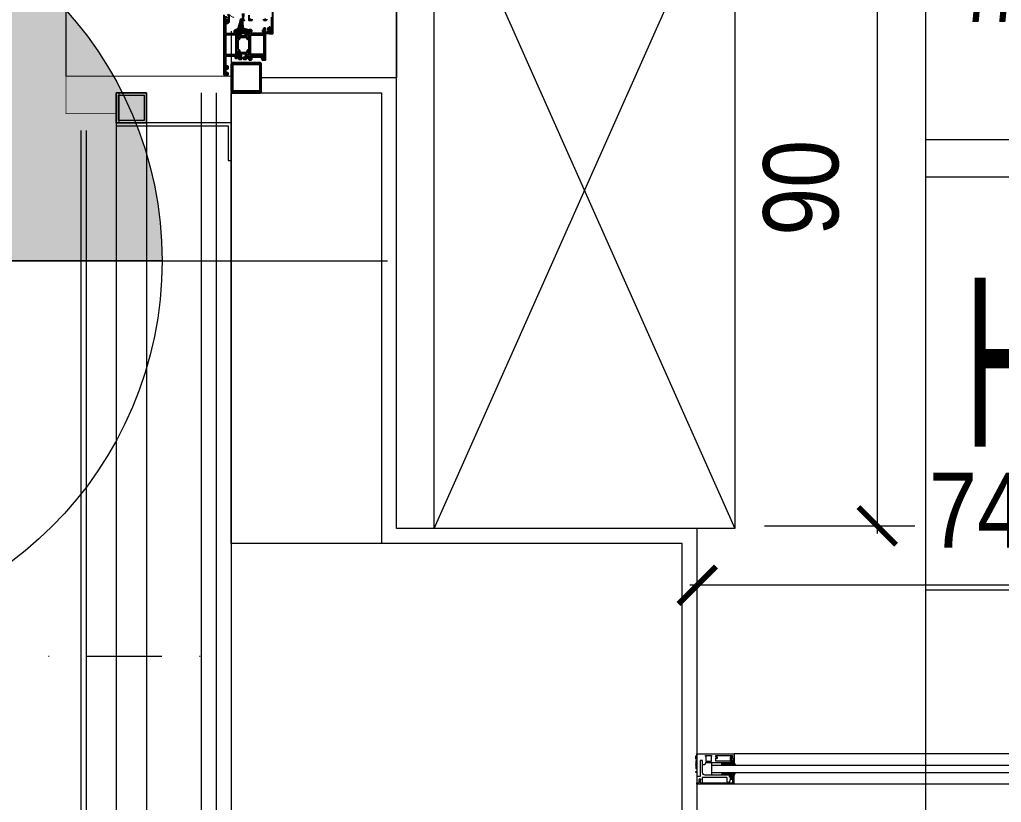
# Model space of a CAD drawing. Extents: x -9059 to 11889, y 0 to 6614.
# Drawn here: x 1736.4 to 1867, y 2942.3 to 3046.5 of the extents above; entities that cross this region are included whole.
import ezdxf
from ezdxf.enums import TextEntityAlignment as Align

# ---------------------------------------------------------------- set-up
doc = ezdxf.new("R2010")
doc.units = 0
doc.header["$LTSCALE"] = 10
doc.header["$MEASUREMENT"] = 0
doc.linetypes.add('DASHDOT', pattern=[1, 0.5, -0.25, 0, -0.25])
doc.layers.get('0').update_dxf_attribs({"color": 9, "lineweight": 9})
for name, color, linetype, lineweight in [('00', 9, 'Continuous', 9), ('01', 9, 'Continuous', 9), ('05', 9, 'Continuous', 9), ('06D', 9, 'Continuous', 9), ('10', 9, 'Continuous', 9), ('14', 9, 'Continuous', 9), ('15', 9, 'Continuous', 9), ('21', 9, 'Continuous', 9), ('21 @ 10 (2)', 9, 'Continuous', 9), ('21 @ 10 (3)', 9, 'Continuous', 9), ('21 @ 20', 9, 'Continuous', 9), ('21_mahal200', 9, 'Continuous', 9), ('21_mahal200 @ 10 (1)', 9, 'Continuous', 9), ('21_mahal200 @ 10 (2)', 9, 'Continuous', 9), ('21_mahal200 @ 20', 9, 'Continuous', 9), ('24', 9, 'DASHDOT', 9), ('33', 9, 'BATTING', 9), ('40A', 9, 'Continuous', 9)]:
    doc.layers.add(name, color=color, linetype=linetype, lineweight=lineweight)
doc.styles.add('Arial', font='arial.ttf', dxfattribs={"height": 2.5})
doc.styles.add('MuuM_TEXT-STANDART', font='ARIALN.TTF')
doc.linetypes.add('BATTING', pattern='A,0.0001,-0.1,[134,ltypeshp.shx,S=0.1,R=0,X=-0.1,Y=0],-0.2,[134,ltypeshp.shx,S=0.1,R=180,X=0.1,Y=0],-0.1', length=0.4001)
doc.dimstyles.new('MuuM_DIM50', dxfattribs={"dimscale": 5, "dimtxt": 2, "dimasz": 1, "dimexe": 1, "dimexo": 1, "dimgap": 1, "dimtad": 1, "dimdec": 1, "dimrnd": 1, "dimdsep": 46, "dimtxsty": 'MuuM_TEXT-STANDART', "dimblk": 'ARCHTICK', "dimcen": 0, "dimdle": 0.2, "dimclrd": 256, "dimclre": 256, "dimclrt": 256, "dimadec": 0, "dimazin": 0, "dimtfac": 5, "dimtdec": 1, "dimtix": 1, "dimtmove": 2, "dimatfit": 3, "dimldrblk": 'DOT', "dimfxl": 5, "dimfxlon": 1, "dimtolj": 1, "dimlwd": -1, "dimlwe": -1, "dimarcsym": 0})
pattern_1 = [(45, (2431.08089, 5120.30317), (0.0883883476, -0.0883883476), []), (315, (2431.08089, 5120.30317), (-0.0883883476, -0.0883883476), [])]

# ---------------------------------------------------------------- blocks, each defined once
blk = doc.blocks.new('p-s-profil')
at = {"layer": '10'}
blk.add_lwpolyline([(9, 15.3), (4.6, 15.3), (4.6, 0.4), (0, 0.4), (0, 0), (5, 0), (5, 14.9), (9, 14.9), (9, 15.3)], dxfattribs=at)
blk.add_lwpolyline([(9, 15.3), (4.6, 15.3), (4.6, 0.4), (0, 0.4), (0, 0), (5, 0), (5, 14.9), (9, 14.9), (9, 15.3)], dxfattribs=at)
blk = doc.blocks.new('p-kutu_profil_40x40')
h = blk.add_hatch(color=256)
h.dxf.hatch_style = 1
h.paths.add_polyline_path([(0, 0), (4, 0), (4, 4), (0, 4)])
h = blk.add_hatch(color=255)
h.dxf.hatch_style = 1
h.paths.add_polyline_path([(0, 0), (4, 0), (4, 4), (0, 4)])
blk.add_lwpolyline([(0, 0), (4, 0), (4, 4), (0, 4)], close=True)
at = {"layer": '10'}
for points in [[(0, 4), (4, 4), (4, 0), (0, 0)], [(0, 4), (4, 4), (4, 0), (0, 0)], [(0, 0), (4, 0), (4, 4), (0, 4)], [(0.3, 3.7), (3.7, 3.7), (3.7, 0.3), (0.3, 0.3)], [(0.3, 3.7), (3.7, 3.7), (3.7, 0.3), (0.3, 0.3)]]:
    blk.add_lwpolyline(points, close=True, dxfattribs=at)
blk = doc.blocks.new('P-DOG-PORSCHE')
at = {"layer": '06D', "lineweight": 25, "ltscale": 0.5}
h = blk.add_hatch(dxfattribs=at)
h.set_pattern_fill('ANSI31', color=256, scale=0.05, angle=450, style=0)
h.set_pattern_definition([(225, (-191.06147, 133.83068), (-0.1122532, 0.1122532), [])])
edge = h.paths.add_edge_path(flags=16)
edge.add_arc((-9.78, 2.49), 0.025, 270, 360)
edge.add_line((-9.75, 2.49), (-9.75, 2.59))
edge.add_arc((-9.78, 2.59), 0.025, 0, 90)
edge.add_line((-9.78, 2.61), (-9.96, 2.61))
edge.add_arc((-9.96, 2.59), 0.025, 90, 180)
edge.add_line((-9.98, 2.59), (-9.98, 2.49))
edge.add_arc((-9.96, 2.49), 0.025, 180, 270)
edge.add_line((-9.96, 2.46), (-9.78, 2.46))
edge = h.paths.add_edge_path()
edge.add_arc((-9.58, 2.49), 0.035, 180, 270, ccw=False)
edge.add_line((-9.62, 2.49), (-9.62, 2.57))
edge.add_arc((-9.6, 2.57), 0.015, 137.8308, 180, ccw=False)
edge.add_line((-9.61, 2.58), (-9.57, 2.63))
edge.add_arc((-9.6, 2.65), 0.04, 316.3869, 422.9563)
edge.add_line((-9.58, 2.69), (-9.67, 2.73))
edge.add_arc((-9.75, 2.58), 0.175, 62.9563, 90)
edge.add_line((-9.75, 2.75), (-9.98, 2.75))
edge.add_arc((-9.98, 2.58), 0.175, 90, 117.0437)
edge.add_line((-10.06, 2.73), (-10.15, 2.69))
edge.add_arc((-10.13, 2.65), 0.04, 117.0437, 223.6131)
edge.add_line((-10.16, 2.63), (-10.12, 2.58))
edge.add_arc((-10.13, 2.57), 0.015, 0, 42.1692, ccw=False)
edge.add_line((-10.12, 2.57), (-10.12, 2.49))
edge.add_arc((-10.15, 2.49), 0.035, 270, 360, ccw=False)
edge.add_line((-10.15, 2.46), (-10.43, 2.46))
edge.add_arc((-10.43, 2.42), 0.04, 90, 180)
edge.add_line((-10.47, 2.42), (-10.47, 2.27))
edge.add_arc((-10.42, 2.27), 0.05, 180, 220.0348)
edge.add_line((-10.46, 2.24), (-10.09, 1.71))
edge.add_arc((-10.06, 1.73), 0.04, 220.0348, 393.0043)
edge.add_line((-10.02, 1.75), (-10.34, 2.26))
edge.add_arc((-10.29, 2.29), 0.06, 33.8544, 213.0043, ccw=False)
edge.add_line((-10.24, 2.33), (-9.4, 2.33))
edge.add_arc((-9.4, 2.37), 0.04, 270, 360)
edge.add_line((-9.36, 2.37), (-9.36, 2.42))
edge.add_arc((-9.4, 2.42), 0.04, 360, 450)
edge.add_line((-9.4, 2.46), (-9.58, 2.46))
h = blk.add_hatch(dxfattribs=at)
h.set_pattern_fill('ANSI31', color=256, scale=0.05, style=0)
h.set_pattern_definition([(225, (-8.60164, -248.68329), (0.1122532, -0.1122532), [])])
h.paths.add_polyline_path([(-9.73, 0.31), (-9.91, 0.49, -0.203536), (-9.94, 0.56), (-9.94, 0.64, -0.380587), (-9.86, 0.74, 0.061836), (-8.6, 1.04, 0.189764), (-8.54, 1.09), (-8.35, 1.52, -0.285747), (-8.26, 1.58), (-7.97, 1.58, -0.414214), (-7.95, 1.56), (-7.95, 1.47, -0.414214), (-7.97, 1.45), (-8.19, 1.45, 0.414214), (-8.22, 1.41), (-8.22, 1.22, 0.414214), (-8.2, 1.2), (-8.12, 1.2, 0.414214), (-8.09, 1.22), (-8.09, 1.26, -0.414214), (-8.06, 1.29), (-8, 1.29, -0.296563), (-7.98, 1.28), (-7.92, 1.14, -0.104779), (-7.9, 1.07), (-7.9, 0.99, 0.081633), (-7.9, 0.01), (-7.9, -0.07, -0.104779), (-7.92, -0.14), (-7.98, -0.28, -0.296563), (-8, -0.29), (-8.06, -0.29, -0.414214), (-8.09, -0.26), (-8.09, -0.23, 0.414214), (-8.12, -0.2), (-8.2, -0.2, 0.414214), (-8.22, -0.23), (-8.22, -0.29, -0.414214), (-8.25, -0.31), (-8.34, -0.31, -0.328426), (-8.39, -0.28), (-8.61, 0.43, 0.309555), (-8.63, 0.44), (-9.44, 0.5, -0.394287), (-9.45, 0.52, 0.364538), (-9.5, 0.57, 0.068684), (-9.8, 0.58, 0.950368), (-9.79, 0.54, -0.000002), (-9.79, 0.54), (-9.64, 0.39, -0.999219)])
h.paths.add_polyline_path([(-8.29, 0.64), (-8.29, 0.98, -0.414214), (-8.26, 1.01), (-8.13, 1.01, -0.414214), (-8.1, 0.98), (-8.1, 0.64, -0.414214), (-8.13, 0.61), (-8.26, 0.61, -0.414214)], flags=16)
h.paths.add_polyline_path([(-8.26, 0.39), (-8.13, 0.39, -0.414214), (-8.1, 0.36), (-8.1, 0.02, -0.414214), (-8.13, -0.01), (-8.26, -0.01, -0.414214), (-8.29, 0.02), (-8.29, 0.36, -0.414214)], flags=16)
at = {"layer": '06D'}
for points in [[(-117.78, 24), (-2.22, 24)], [(-118, -20), (-2, -20)]]:
    blk.add_lwpolyline(points, dxfattribs=at)
at = {"layer": '06D', "lineweight": 25, "ltscale": 0.5}
for points in [[(-10.24, 2.33), (-9.4, 2.33, 0.414214), (-9.36, 2.37), (-9.36, 2.42, 0.414214), (-9.4, 2.46), (-9.58, 2.46, -0.414214), (-9.62, 2.49), (-9.62, 2.57, -0.186103), (-9.61, 2.58), (-9.57, 2.63, 0.501687), (-9.58, 2.69), (-9.67, 2.73, 0.118551), (-9.75, 2.75)], [(-7.9, 0.01, -0.081633), (-7.9, 0.99), (-7.9, 1.07, 0.104779), (-7.92, 1.14), (-7.98, 1.28, 0.296563), (-8, 1.29), (-8.06, 1.29, 0.414214), (-8.09, 1.26), (-8.09, 1.22, -0.414214), (-8.12, 1.2), (-8.2, 1.2, -0.414214), (-8.22, 1.22), (-8.22, 1.41, -0.414214), (-8.19, 1.45), (-7.97, 1.45, 0.414214), (-7.95, 1.47), (-7.95, 1.56, 0.414214), (-7.97, 1.58), (-8.26, 1.58, 0.285747), (-8.35, 1.52), (-8.54, 1.09, -0.189764), (-8.6, 1.04, -0.061836), (-9.86, 0.74, 0.380587)], [(-9.91, 0.49), (-9.73, 0.31, 0.999219), (-9.64, 0.39), (-9.79, 0.54, -0.950364)], [(-9.8, 0.58, -0.068684), (-9.5, 0.57, -0.364538), (-9.45, 0.52, 0.394287), (-9.44, 0.5), (-8.63, 0.44, -0.309555), (-8.61, 0.43), (-8.39, -0.28, 0.328426), (-8.34, -0.31), (-8.25, -0.31, 0.414214), (-8.22, -0.29), (-8.22, -0.23, -0.414214), (-8.2, -0.2), (-8.12, -0.2, -0.414214), (-8.09, -0.23), (-8.09, -0.26, 0.414214), (-8.06, -0.29), (-8, -0.29, 0.296563), (-7.98, -0.28), (-7.92, -0.14, 0.104779), (-7.9, -0.07), (-7.9, 0.01)], [(-10.55, 0.49), (-9.69, 0.46, -0.962756), (-9.69, 0.36), (-10.55, 0.32, 0.403142)]]:
    blk.add_lwpolyline(points, format="xyb", dxfattribs=at)
for points in [[(-8.29, 0.64, 0.414214), (-8.26, 0.61), (-8.13, 0.61, 0.414214), (-8.1, 0.64), (-8.1, 0.98, 0.414214), (-8.13, 1.01), (-8.26, 1.01, 0.414214), (-8.29, 0.98)], [(-7.43, -0.02, 0.131652), (-7.42, -0.07), (-7.31, -0.25, -0.131652), (-7.31, -0.27), (-7.31, -0.29, -0.414214), (-7.34, -0.32), (-7.7, -0.32, -0.414214), (-7.73, -0.29), (-7.73, -0.27, -0.131652), (-7.72, -0.25), (-7.62, -0.07, 0.131652), (-7.6, -0.02), (-7.6, 0.83, 0.131652), (-7.62, 0.88), (-7.72, 1.07, -0.131652), (-7.73, 1.08), (-7.73, 1.11, -0.414214), (-7.7, 1.14), (-7.34, 1.14, -0.414214), (-7.31, 1.11), (-7.31, 1.08, -0.131652), (-7.31, 1.07), (-7.42, 0.88, 0.131652), (-7.43, 0.83)], [(-5.36, -0.02, -0.131652), (-5.37, -0.07), (-5.48, -0.25, 0.131652), (-5.49, -0.27), (-5.49, -0.29, 0.414214), (-5.46, -0.32), (-5.1, -0.32, 0.414214), (-5.07, -0.29), (-5.07, -0.27, 0.131652), (-5.07, -0.25), (-5.18, -0.07, -0.131652), (-5.19, -0.02), (-5.19, 0.83, -0.131652), (-5.18, 0.88), (-5.07, 1.07, 0.131652), (-5.07, 1.08), (-5.07, 1.11, 0.414214), (-5.1, 1.14), (-5.46, 1.14, 0.414214), (-5.49, 1.11), (-5.49, 1.08, 0.131652), (-5.48, 1.07), (-5.37, 0.88, -0.131652), (-5.36, 0.83)]]:
    blk.add_lwpolyline(points, format="xyb", close=True, dxfattribs=at)
at = {"layer": '10', "lineweight": 25, "ltscale": 0.5}
for p, q in [((-4.78, -0.81), (-4.78, -0.99)), ((-4.78, -0.99), (-4.78, -1.95)), ((-4.78, -1.95), (-4.28, -2.22))]:
    blk.add_line(p, q, dxfattribs=at)
at = {"layer": '10', "const_width": 0.1}
blk.add_lwpolyline([(4.78, 17.3), (2.78, 17.3), (2.78, 24), (-2.22, 24), (-2.22, 2), (-4.57, 2)], dxfattribs=at)
at = {"layer": '10', "lineweight": 25, "ltscale": 0.5}
for points in [[(-10.21, 2.78), (-9.54, 2.78, -0.414214), (-9.49, 2.73), (-9.49, 2.61, -0.414214), (-9.54, 2.56), (-9.64, 2.56, 0.414214), (-9.65, 2.55), (-9.65, 2.53, 0.414214), (-9.58, 2.46), (-9.27, 2.46, 0.414214), (-9.22, 2.51), (-9.22, 2.56), (-9.32, 2.56, -0.414214), (-9.35, 2.59), (-9.35, 2.76), (-9.22, 2.76), (-9.22, 2.77), (-8.95, 2.77), (-8.95, 2.76), (-8.8, 2.76), (-8.8, 2.77), (-8.47, 2.77), (-8.47, 2.76), (-8.32, 2.76), (-8.32, 2.77), (-8, 2.77, -0.425337), (-7.9, 2.67), (-7.95, 1.48, -0.403083), (-7.98, 1.45), (-8.1, 1.45, 0.414214), (-8.22, 1.33), (-8.22, 1.24, 0.414214), (-8.12, 1.14), (-8.11, 1.14, 0.414214), (-8.1, 1.15), (-8.1, 1.3, -0.414214), (-8.07, 1.33), (-7.93, 1.33, -0.414214), (-7.9, 1.3), (-7.9, 1), (-7.97, 0.74, 0.700084), (-7.86, 0.66), (-7.84, 0.68), (-7.67, 0.85, 0.607471), (-7.69, 0.91, -0.283637), (-7.71, 0.93), (-7.76, 1.11, -1.229391), (-7.71, 1.14), (-7.23, 1.14), (-7.4, 0.88, 0.859449), (-7.37, 0.85), (-7.12, 0.94), (-7, 1.14), (-5.8, 1.14), (-5.67, 0.94), (-5.43, 0.85, 0.859449), (-5.4, 0.88), (-5.56, 1.14), (-5.09, 1.14, -1.229391), (-5.04, 1.11), (-5.09, 0.93, -0.283637), (-5.11, 0.91, 0.607471), (-5.12, 0.85), (-4.95, 0.68), (-4.93, 0.66, 0.700084), (-4.83, 0.74), (-4.9, 1), (-4.9, 1.3, -0.414214), (-4.87, 1.33), (-4.73, 1.33, -0.414214), (-4.7, 1.3), (-4.7, 1.15, 0.414214), (-4.69, 1.14), (-4.68, 1.14, 0.414214), (-4.58, 1.24), (-4.58, 1.33, 0.414214), (-4.7, 1.45), (-4.82, 1.45, -0.403083), (-4.85, 1.48), (-4.89, 2.67, -0.425337), (-4.79, 2.77), (-4.47, 2.77), (-4.47, 2.76), (-4.32, 2.76), (-4.32, 2.77), (-3.99, 2.77), (-3.99, 2.76), (-3.84, 2.76), (-3.84, 2.77), (-3.58, 2.77), (-3.58, 2.76), (-3.45, 2.76), (-3.45, 2.59, -0.414214), (-3.48, 2.56), (-3.58, 2.56), (-3.58, 2.51, 0.414214), (-3.53, 2.46), (-3.22, 2.46, 0.414214), (-3.15, 2.53), (-3.15, 2.55, 0.414214), (-3.16, 2.56), (-3.26, 2.56, -0.414214), (-3.31, 2.61), (-3.31, 2.73, -0.414214), (-3.26, 2.78), (-2.59, 2.78, -0.414214), (-2.54, 2.73), (-2.54, 2.61, -0.414214), (-2.59, 2.56), (-2.69, 2.56, 0.414214), (-2.7, 2.55), (-2.7, 2.53, 0.414214), (-2.63, 2.46), (-2.41, 2.46, 0.414214), (-2.4, 2.47), (-2.4, 2.95, 0.414214), (-2.41, 2.96), (-10.39, 2.96, 0.414214)], [(-10.33, -0.34), (-9.68, -0.34, -0.414214), (-9.65, -0.37), (-9.65, -0.69, -0.414222), (-9.75, -0.79), (-9.79, -0.79, -0.414214)], [(-9.77, -0.64, 0.365977), (-9.75, -0.61), (-9.75, -0.52, 0.414214), (-9.78, -0.49)], [(-9.78, -2.59, 0.414214), (-9.75, -2.56), (-9.75, -2.47, 0.365977), (-9.77, -2.44, -0.366034)], [(-9.79, -2.29), (-9.75, -2.29, -0.414214), (-9.65, -2.39), (-9.65, -2.59, -0.414214), (-9.8, -2.74)], [(-10.07, -3.36), (-8.68, -3.36, 0.414214), (-8.65, -3.33), (-8.65, -3.17, 0.414214), (-8.68, -3.14), (-8.75, -3.14), (-8.75, -3.09, -0.414214), (-8.7, -3.04), (-8.44, -3.04, -0.414214), (-8.37, -3.11), (-8.37, -3.13, -0.414214), (-8.38, -3.14), (-8.46, -3.14, 0.414214), (-8.51, -3.19), (-8.51, -3.33, 0.414214), (-8.46, -3.38), (-8.09, -3.38, 0.414214), (-8.04, -3.33), (-8.04, -3.19, 0.414214), (-8.09, -3.14), (-8.16, -3.14, -0.414214), (-8.17, -3.13), (-8.17, -3.11, -0.414214), (-8.1, -3.04), (-7.93, -3.04, -0.414214), (-7.9, -3.07), (-7.9, -3.51, -0.414214), (-7.93, -3.54), (-13.2, -3.54, -0.363975)], [(-4.48, -0.34, -0.414222), (-4.4, -0.42), (-4.4, -0.59, -0.414214), (-4.55, -0.74), (-4.59, -0.74, -0.414214), (-4.6, -0.73), (-4.6, -0.66, -0.366034), (-4.57, -0.64, 0.365977), (-4.55, -0.61), (-4.55, -0.52, 0.414214), (-4.58, -0.49), (-4.69, -0.49, 0.365977), (-4.72, -0.51, -0.365977), (-4.75, -0.54), (-4.87, -0.54, 0.414214), (-4.9, -0.57), (-4.9, -1.41), (-4.93, -1.44), (-4.9, -1.47), (-4.9, -2.31, 0.414214), (-4.87, -2.34), (-4.75, -2.34, -0.365977), (-4.72, -2.36, 0.365977), (-4.69, -2.39), (-4.58, -2.39, 0.414214), (-4.55, -2.36), (-4.55, -2.27, 0.365977), (-4.57, -2.24, -0.366034), (-4.6, -2.21), (-4.6, -2.15, -0.414214), (-4.59, -2.14), (-4.55, -2.14, -0.414214), (-4.4, -2.29), (-4.4, -2.53, -0.414214), (-4.41, -2.54), (-8.39, -2.54, -0.414214), (-8.4, -2.53), (-8.4, -2.29, -0.414214), (-8.25, -2.14), (-8.21, -2.14, -0.414214), (-8.2, -2.15), (-8.2, -2.21, -0.366034), (-8.22, -2.24, 0.365977), (-8.25, -2.27), (-8.25, -2.36, 0.414214), (-8.22, -2.39), (-8.11, -2.39, 0.365977), (-8.08, -2.36, -0.365977), (-8.05, -2.34), (-7.93, -2.34, 0.414214), (-7.9, -2.31), (-7.9, -1.47), (-7.87, -1.44), (-7.9, -1.41), (-7.9, -0.57, 0.414214), (-7.93, -0.54), (-8.05, -0.54, -0.365977), (-8.08, -0.51, 0.365977), (-8.11, -0.49), (-8.22, -0.49, 0.414214), (-8.25, -0.52), (-8.25, -0.61, 0.365977), (-8.22, -0.64, -0.366034), (-8.2, -0.66), (-8.2, -0.73, -0.414214), (-8.21, -0.74), (-8.25, -0.74, -0.414214), (-8.4, -0.59), (-8.4, -0.42, -0.414214), (-8.32, -0.34), (-8.25, -0.34, 0.414214), (-8.22, -0.31), (-8.22, -0.29, -0.414214), (-8.12, -0.19), (-8.11, -0.19, -0.414214), (-8.1, -0.2), (-8.1, -0.31, 0.414214), (-8.07, -0.34), (-7.93, -0.34, 0.414214), (-7.9, -0.31), (-7.9, -0.19), (-7.97, 0.07, -0.700084), (-7.86, 0.15), (-7.84, 0.13), (-7.67, -0.04, -0.607471), (-7.69, -0.1, 0.283637), (-7.71, -0.12), (-7.76, -0.31, 1.229391), (-7.71, -0.34), (-7.23, -0.34), (-7.39, -0.07, -0.713664), (-7.37, -0.04), (-7.12, -0.14), (-7, -0.34), (-5.8, -0.34), (-5.67, -0.14), (-5.42, -0.04, -0.713664), (-5.4, -0.07), (-5.56, -0.34), (-5.09, -0.34, 1.229391), (-5.04, -0.31), (-5.09, -0.12, 0.283637), (-5.11, -0.1, -0.607471), (-5.12, -0.04), (-4.95, 0.13), (-4.93, 0.15, -0.700084), (-4.83, 0.07), (-4.9, -0.19), (-4.9, -0.31, 0.414214), (-4.87, -0.34), (-4.73, -0.34, 0.414214), (-4.7, -0.31), (-4.7, -0.2, -0.414214), (-4.69, -0.19), (-4.68, -0.19, -0.414214), (-4.58, -0.29), (-4.58, -0.31, 0.414214), (-4.55, -0.34), (-4.48, -0.34)]]:
    blk.add_lwpolyline(points, format="xyb", dxfattribs=at)
for points in [[(-7.71, 1.33), (-7.71, 1.8), (-7.7, 1.8), (-7.7, 2.3), (-7.71, 2.3), (-7.71, 2.77), (-5.09, 2.77), (-5.09, 2.3), (-5.1, 2.3), (-5.1, 1.8), (-5.09, 1.8), (-5.09, 1.33), (-6.32, 1.33), (-6.32, 1.35), (-6.47, 1.35), (-6.47, 1.33)], [(-0.2, -1.8), (-0.2, 1.8), (-3.8, 1.8), (-3.8, -1.8)], [(-7.7, -0.54), (-7.7, -2.34), (-5.1, -2.34), (-5.1, -0.54)]]:
    blk.add_lwpolyline(points, close=True, dxfattribs=at)
for points in [[(0, -1.8, -0.414214), (-0.2, -2), (-3.8, -2, -0.414214), (-4, -1.8), (-4, 1.8, -0.414214), (-3.8, 2), (-0.2, 2, -0.414214), (0, 1.8)], [(-8.29, 0.02, 0.414214), (-8.26, -0.01), (-8.13, -0.01, 0.414214), (-8.1, 0.02), (-8.1, 0.36, 0.414214), (-8.13, 0.39), (-8.26, 0.39, 0.414214), (-8.29, 0.36)], [(-4.5, 0.64, -0.414214), (-4.53, 0.61), (-4.66, 0.61, -0.414214), (-4.69, 0.64), (-4.69, 0.98, -0.414214), (-4.66, 1.01), (-4.53, 1.01, -0.414214), (-4.5, 0.98)], [(-4.5, 0.02, -0.414214), (-4.53, -0.01), (-4.66, -0.01, -0.414214), (-4.69, 0.02), (-4.69, 0.36, -0.414214), (-4.66, 0.39), (-4.53, 0.39, -0.414214), (-4.5, 0.36)], [(-8.11, -3.16), (-8.17, -3.16), (-8.17, -3.08, -0.236068), (-8.09, -3.04), (-7.93, -3.04, 0.414214), (-7.88, -2.99), (-7.88, -2.81, 0.557109), (-8.6, -2.37, 0.284432), (-8.64, -2.43, 0.557109), (-8.53, -2.5, -0.59685), (-8.03, -2.86, -2.161979), (-8.07, -2.89), (-8.21, -2.89, -1), (-8.33, -2.89), (-8.59, -2.89, 0.414214), (-8.64, -2.94), (-8.64, -2.99, 0.414214), (-8.59, -3.04), (-8.44, -3.04, -0.236068), (-8.36, -3.08), (-8.36, -3.16), (-8.42, -3.16), (-8.42, -3.19, 0.323522), (-8.39, -3.24), (-8.3, -3.27, 0.019238), (-8.29, -3.27), (-8.25, -3.27, 0.019238), (-8.24, -3.27), (-8.15, -3.24, 0.323522), (-8.11, -3.19)]]:
    blk.add_lwpolyline(points, format="xyb", close=True, dxfattribs=at)
at = {"layer": '14'}
blk.add_lwpolyline([(-2, -20), (-2, -2)], dxfattribs=at)
blk = doc.blocks.new('0a_roomno2')
blk.add_lwpolyline([(30, -16), (0, -16), (0, 0), (30, 0)], close=True)
for points in [[(0, -5), (30, -5)], [(12, -10.5), (0, -10.5)]]:
    blk.add_lwpolyline(points)
at = {"style": 'MuuM_TEXT-STANDART', "width": 0.6}
blk.add_text('H:', height=2.25, dxfattribs=at).set_placement((0.525, -12.9619), align=Align.MIDDLE_LEFT)
at = {"style": 'Arial'}
blk.add_attdef('ODANO', (0, 1.505), '', height=3, dxfattribs=at)
blk.add_attdef('MEKANADI', text='', height=3, dxfattribs=at).set_placement((0.525, -4.75), align=Align.BOTTOM_LEFT)
at = {"style": 'MuuM_TEXT-STANDART', "width": 0.6}
for tag, p in [('YER01', (15, -7)), ('TAVAN01', (20.625, -7)), ('DUVAR01', (26.25, -7)), ('YER02', (15, -10.375)), ('TAVAN02', (20.625, -10.375)), ('DUVAR02', (26.25, -10.375)), ('YER03', (15, -13.75)), ('TAVAN03', (20.625, -13.75)), ('DUVAR03', (26.25, -13.75))]:
    blk.add_attdef(tag, text='', height=2.25, dxfattribs=at).set_placement(p, align=Align.MIDDLE_CENTER)
at = {"style": 'MuuM_TEXT-STANDART'}
blk.add_attdef('M2', text='', height=2.25, dxfattribs=at).set_placement((1.3231, -7.8046), align=Align.MIDDLE_LEFT)
at = {"style": 'MuuM_TEXT-STANDART', "width": 0.6}
blk.add_attdef('TEMIZTAVANYUKSEKLIGI', text='', height=2.25, dxfattribs=at).set_placement((2.7, -13.1619), align=Align.MIDDLE_LEFT)
blk = doc.blocks.new('*U887')
at = {"layer": '21_mahal200 @ 10 (1)'}
ref = blk.add_blockref('0a_roomno2', (1856.95, 3130.51), dxfattribs=dict(at, xscale=10, yscale=10, zscale=10))
ref.add_attrib('M2', '##### m2', dxfattribs={"layer": '0', "height": 22.5, "style": 'MuuM_TEXT-STANDART', "width": 0.6}).set_placement((1862.2, 3057.39), align=Align.MIDDLE_LEFT)
at = {"layer": '21_mahal200 @ 10 (2)'}
ref = blk.add_blockref('0a_roomno2', (1856.95, 3130.51), dxfattribs=dict(at, xscale=10, yscale=10, zscale=10))
ref.add_attrib('M2', '##### m2', dxfattribs={"layer": '0', "height": 22.5, "style": 'MuuM_TEXT-STANDART', "width": 0.6}).set_placement((1862.2, 3057.39), align=Align.MIDDLE_LEFT)
at = {"layer": '21_mahal200 @ 20', "xscale": 20, "yscale": 20, "zscale": 20}
blk.add_blockref('0a_roomno2', (1856.95, 3130.51), dxfattribs=at)
blk = doc.blocks.new('AKS')
at = {"layer": '24', "ltscale": 2}
blk.add_lwpolyline([(1062.53, 2945.87), (1745.06, 2945.87)], dxfattribs=at)
blk = doc.blocks.new('_ArchTick')
at = {"color": 0, "linetype": 'ByBlock', "const_width": 0.15}
blk.add_lwpolyline([(-0.5, -0.5), (0.5, 0.5)], dxfattribs=at)
blk = doc.blocks.new('*D621')
at = {"transparency": 16777216}
for p, q in [((1826.54, 2962.72), (1826.54, 2976.18)), ((1900.98, 2962.72), (1900.98, 2976.18)), ((1901.98, 2971.18), (1825.54, 2971.18))]:
    blk.add_line(p, q, dxfattribs=at)
at = {"transparency": 16777216, "xscale": 5, "yscale": 5, "zscale": 5, "rotation": 180}
blk.add_blockref('_ArchTick', (1826.54, 2971.18), dxfattribs=at)
at = {"transparency": 16777216, "xscale": 5, "yscale": 5, "zscale": 5}
blk.add_blockref('_ArchTick', (1900.98, 2971.18), dxfattribs=at)
at = {"transparency": 16777216, "insert": (1863.76, 2981.18), "char_height": 10, "attachment_point": 5, "style": 'MuuM_TEXT-STANDART'}
blk.add_mtext('\\A1;74', dxfattribs=at)
blk = doc.blocks.new('_Dot')
at = {"color": 0, "linetype": 'ByBlock', "lineweight": -2}
blk.add_line((-0.5, 0), (-1, 0), dxfattribs=at)
at = {"color": 0, "linetype": 'ByBlock', "const_width": 0.5}
blk.add_lwpolyline([(-0.25, 0, 1), (0.25, 0, 1)], format="xyb", close=True, dxfattribs=at)
blk = doc.blocks.new('DOT')
at = {"color": 0, "linetype": 'ByBlock'}
blk.add_line((-0.5, 0), (-1, 0), dxfattribs=at)
at = {"color": 0, "linetype": 'ByBlock', "const_width": 0.5}
blk.add_lwpolyline([(-0.25, 0, 1), (0.25, 0, 1)], format="xyb", close=True, dxfattribs=at)
blk = doc.blocks.new('zazazas')
at = {"layer": '05'}
blk.add_lwpolyline([(1478.24, 2788.15), (1518.24, 2788.15), (1518.24, 2698.15), (1478.24, 2698.15)], close=True, dxfattribs=at)
for points in [[(1478.24, 2788.15), (1518.24, 2698.15)], [(1478.24, 2698.15), (1518.24, 2788.15)]]:
    blk.add_lwpolyline(points, dxfattribs=at)
blk = doc.blocks.new('*D618')
at = {"transparency": 16777216}
for p, q in [((1850.49, 3070.08), (1850.49, 2978.08)), ((1835.49, 3069.08), (1855.49, 3069.08)), ((1835.49, 2979.08), (1855.49, 2979.08))]:
    blk.add_line(p, q, dxfattribs=at)
at = {"transparency": 16777216, "xscale": 5, "yscale": 5, "zscale": 5}
for p, rotation in [((1850.49, 3069.08), 90), ((1850.49, 2979.08), 270)]:
    blk.add_blockref('_ArchTick', p, dxfattribs=dict(at, rotation=rotation))
at = {"transparency": 16777216, "insert": (1840.39, 3024.08), "char_height": 10, "attachment_point": 5, "rotation": 90, "style": 'MuuM_TEXT-STANDART'}
blk.add_mtext('\\A1;90', dxfattribs=at)
blk = doc.blocks.new('0a_elevationtarget-p')
h = blk.add_hatch(color=256)
h.paths.add_polyline_path([(2.5, 0, 0.414214), (0, 2.5), (0, 0)])
h.paths.add_polyline_path([(0, 0), (-2.5, 0, 0.414214), (0, -2.5)])
blk.add_lwpolyline([(16.6046, 0), (-4, 0)])
blk.add_circle((0, 0), 2.5)
at = {"layer": '40A'}
blk.add_lwpolyline([(-2.5, 0), (2.5, 0)], dxfattribs=at)
at = {"style": 'Arial'}
blk.add_attdef('BITMISKOT', text='', height=2, dxfattribs=at).set_placement((4.5, 0), align=Align.BOTTOM_LEFT)
blk.add_attdef('KABAKOT', text='', height=2, dxfattribs=at).set_placement((4.5, -0.5921), align=Align.TOP_LEFT)
blk = doc.blocks.new('*U902')
at = {"layer": '21 @ 10 (2)', "xscale": 10, "yscale": 10, "zscale": -10, "rotation": 180}
blk.add_blockref('0a_elevationtarget-p', (1705.33, 3014.35), dxfattribs=at)
at = {"layer": '21 @ 10 (3)', "xscale": 10, "yscale": 10, "zscale": -10, "rotation": 180}
blk.add_blockref('0a_elevationtarget-p', (1705.33, 3014.35), dxfattribs=at)
at = {"layer": '21 @ 20', "xscale": 20, "yscale": 20, "zscale": -20, "rotation": 180}
blk.add_blockref('0a_elevationtarget-p', (1705.33, 3014.35), dxfattribs=at)

msp = doc.modelspace()

# ---------------------------------------------------------------- hatches: boundary and pattern name
at = {"layer": '10'}
h = msp.add_hatch(dxfattribs=at)
h.set_pattern_fill('NET', color=256, angle=495, style=0)
h.set_pattern_definition([(45, (2455.86049, 5126.06625), (0.0883883476, -0.0883883476), []), (315, (2455.86049, 5126.06625), (-0.0883883476, -0.0883883476), [])])
h.paths.add_polyline_path([(1826.36, 2947.8), (1826.36, 2946.73), (1826.54, 2946.73), (1826.54, 2947.8)])
h = msp.add_hatch(dxfattribs=at)
h.set_pattern_fill('NET', color=256, angle=495, style=0)
h.set_pattern_definition([(45, (2434.80809, 5128.52229), (0.0883883476, -0.0883883476), []), (315, (2434.80809, 5128.52229), (-0.0883883476, -0.0883883476), [])])
h.paths.add_polyline_path([(1829.81, 2947.55), (1829.81, 2947.23), (1830.84, 2947.23), (1830.84, 2947.55)])
h = msp.add_hatch(dxfattribs=at)
h.set_pattern_fill('NET', color=256, angle=495, style=0)
h.set_pattern_definition(pattern_1)
h.paths.add_polyline_path([(1830.98, 2947.6), (1831.03, 2947.6), (1831.07, 2947.7), (1831.07, 2947.75), (1831.05, 2947.75), (1831.05, 2947.87), (1831.34, 2947.88), (1831.34, 2947.75), (1831.3, 2947.75), (1831.35, 2947.6), (1831.43, 2947.61), (1831.61, 2947.23), (1831.5, 2947.23), (1831.5, 2947.28), (1831.33, 2947.47, -0.2599), (1831.26, 2947.23), (1831.01, 2947.23, -0.382682)])
h.paths.add_polyline_path([(1831.22, 2947.47), (1831.03, 2947.47, 2.16717)], flags=16)
h = msp.add_hatch(dxfattribs=at)
h.set_pattern_fill('NET', color=256, angle=495, style=0)
h.set_pattern_definition([(45, (2434.80809, 5122.01315), (0.0883883476, -0.0883883476), []), (315, (2434.80809, 5122.01315), (-0.0883883476, -0.0883883476), [])])
h.paths.add_polyline_path([(1829.81, 2946.19), (1829.81, 2945.9), (1830.84, 2945.9), (1830.84, 2946.19)])
h = msp.add_hatch(dxfattribs=at)
h.set_pattern_fill('NET', color=256, angle=495, style=0)
h.set_pattern_definition(pattern_1)
h.paths.add_polyline_path([(1830.98, 2945.83), (1831.03, 2945.83), (1831.07, 2945.72), (1831.07, 2945.68), (1831.05, 2945.68), (1831.05, 2945.55), (1831.34, 2945.55), (1831.34, 2945.68), (1831.3, 2945.68), (1831.35, 2945.83), (1831.43, 2945.82), (1831.61, 2946.19), (1831.5, 2946.19), (1831.5, 2946.15), (1831.33, 2945.96, 0.2599), (1831.26, 2946.19), (1831.01, 2946.19, 0.382682)])
h.paths.add_polyline_path([(1831.22, 2945.95), (1831.03, 2945.95, -2.16717)], flags=16)

# ---------------------------------------------------------------- linework, layer by layer
at = {"layer": '00'}
for points in [[(1764.54, 2976.73), (1764.54, 3036.73), (1784.54, 3036.73), (1784.54, 2976.73), (1784.54, 2976.73)], [(1784.54, 2976.73), (1764.54, 2976.73)]]:
    msp.add_lwpolyline(points, dxfattribs=at)
at = {"layer": '01'}
msp.add_lwpolyline([(1764.54, 2916.73), (1824.54, 2916.73), (1824.54, 2976.73), (1764.54, 2976.73)], close=True, dxfattribs=at)
at = {"layer": '06D'}
for p, q in [((1900.98, 2948.72), (1831.44, 2948.72)), ((1900.98, 2944.72), (1831.43, 2944.72))]:
    msp.add_line(p, q, dxfattribs=at)
for points in [[(1764.54, 3044.94), (1764.54, 2859.95)], [(1749.24, 3036.73), (1749.24, 2856.73)], [(1753.24, 3036.73), (1753.24, 2856.73)], [(1760.54, 3036.73), (1760.54, 2856.73)]]:
    msp.add_lwpolyline(points, dxfattribs=at)
at = {"layer": '10'}
for points in [[(1744.54, 3031.73), (1744.54, 2861.73)], [(1745.24, 3031.73), (1745.24, 2861.73)], [(1829.18, 2948.28), (1829.02, 2948.28), (1829.02, 2948.51), (1831.23, 2948.51), (1831.23, 2948.28), (1830.93, 2948.28), (1830.93, 2947.75), (1829.03, 2947.75)], [(1826.54, 2947.8), (1826.36, 2947.8), (1826.36, 2946.73)], [(1828.44, 2947.55), (1828.44, 2945.9)], [(1829.81, 2947.21), (1829.81, 2947.55)], [(1830.84, 2947.55), (1830.84, 2947.55), (1830.84, 2947.21)], [(1831.07, 2947.87), (1831.34, 2947.88)], [(1831.33, 2947.47), (1831.5, 2947.28), (1831.5, 2947.23)], [(1831.44, 2947.6), (1831.61, 2947.23)], [(1826.54, 2946.73), (1826.36, 2946.73)], [(1831.28, 2944.87), (1831.28, 2945.32), (1830.96, 2945.32), (1830.96, 2945.61), (1830.88, 2945.61), (1830.98, 2945.83), (1831.03, 2945.83), (1831.07, 2945.72), (1831.07, 2945.68), (1831.05, 2945.68), (1831.05, 2945.43), (1831.34, 2945.43), (1831.34, 2945.68), (1831.3, 2945.68), (1831.35, 2945.83), (1831.43, 2945.82), (1831.43, 2944.72), (1826.47, 2944.72)], [(1829.81, 2946.21), (1829.81, 2945.9)], [(1830.88, 2945.61), (1830.84, 2945.61), (1830.84, 2946.21)], [(1831.33, 2945.96), (1831.5, 2946.15), (1831.5, 2946.19)], [(1831.43, 2945.82), (1831.61, 2946.19)], [(1831.05, 2945.55), (1831.34, 2945.55)]]:
    msp.add_lwpolyline(points, dxfattribs=at)
for points in [[(1826.54, 2945.74), (1826.54, 2946.26), (1826.36, 2946.26), (1826.36, 2946.4), (1826.54, 2946.4), (1826.54, 2948.04), (1826.36, 2948.04), (1826.36, 2948.48), (1826.48, 2948.48), (1826.48, 2948.72), (1831.44, 2948.72), (1831.44, 2947.6), (1831.34, 2947.6), (1831.29, 2947.77), (1831.34, 2947.77), (1831.34, 2948.15), (1831.07, 2948.15), (1831.07, 2947.6), (1830.91, 2947.6), (1830.88, 2947.55), (1827.63, 2947.55), (1827.56, 2947.26), (1827.26, 2947.26), (1827.26, 2947.86), (1826.94, 2947.86), (1826.94, 2945.74)], [(1828.39, 2947.7), (1827.71, 2947.7), (1827.71, 2948.4), (1827.64, 2948.43), (1827.64, 2948.52), (1828.44, 2948.52), (1828.44, 2948.38), (1828.39, 2948.32)]]:
    msp.add_lwpolyline(points, close=True, dxfattribs=at)
for points in [[(1829.03, 2947.75), (1829.03, 2948.16), (1829.18, 2948.16, 1), (1829.18, 2948.28, -1)], [(1830.84, 2945.9), (1827.59, 2945.9, -0.414214), (1827.26, 2946.23), (1827.26, 2947.26)], [(1831.03, 2947.47), (1831.22, 2947.47, -1)], [(1830.96, 2945.61), (1830.85, 2945.03, -0.833203), (1830.53, 2945.04, -0.447088)], [(1831.03, 2945.95), (1831.22, 2945.95, 1)], [(1826.47, 2944.72), (1826.47, 2944.86), (1826.81, 2944.86), (1826.81, 2945.34, -1), (1827.01, 2945.34)], [(1827.01, 2945.34, -0.305404), (1826.93, 2945.22, -5.773092)], [(1826.93, 2945.22), (1826.93, 2944.86), (1831.24, 2944.86), (1831.24, 2944.83, 0.561743), (1831.33, 2944.82, 0.595966), (1831.28, 2944.87, -2.204878)], [(1830.53, 2945.04), (1830.53, 2945.49, 0.414214), (1830.43, 2945.59), (1827.18, 2945.59), (1827.18, 2944.86)]]:
    msp.add_lwpolyline(points, format="xyb", dxfattribs=at)
for centre, radius, start, end in [((1831.2, 2947.43), 0.273, 143.5711, 234.0262), ((1831.12, 2947.39), 0.125, 139.5402, 40.4598), ((1831.09, 2947.42), 0.253, 305.8742, 11.3324), ((1831.2, 2945.99), 0.273, 125.9738, 216.4289), ((1831.12, 2946.03), 0.125, 319.5402, 220.4598), ((1831.09, 2946.01), 0.253, 348.6676, 54.1258)]:
    msp.add_arc(centre, radius, start, end, dxfattribs=at)
at = {"layer": '14'}
for points in [[(1786.54, 2978.73), (1786.54, 3048.73)], [(1786.54, 2914.73), (1826.54, 2914.73), (1826.54, 2978.73), (1786.54, 2978.73)]]:
    msp.add_lwpolyline(points, dxfattribs=at)
at = {"layer": '15'}
for p, q in [((1828.44, 2947.21), (1900.98, 2947.21)), ((1900.98, 2946.21), (1828.44, 2946.21))]:
    msp.add_line(p, q, dxfattribs=at)
at = {"layer": '33', "ltscale": 0.2, "flags": 128}
msp.add_lwpolyline([(1762.54, 3036.73), (1762.54, 2856.73)], dxfattribs=at)

# ---------------------------------------------------------------- block references
for name, p in [('AKS', (19.48, 15.85)), ('zazazas', (313.3, 280.58))]:
    msp.add_blockref(name, p)
at = {"xscale": -1, "rotation": 90}
msp.add_blockref('P-DOG-PORSCHE', (1766.54, 3036.73), dxfattribs=at)
at = {"rotation": 90}
for name, p in [('p-s-profil', (1764.54, 3027.73)), ('p-kutu_profil_40x40', (1753.24, 3032.73))]:
    msp.add_blockref(name, p, dxfattribs=at)
at = {"layer": '21', "color": 6}
msp.add_blockref('*U902', (0, 0), dxfattribs=at)
at = {"layer": '21_mahal200', "color": 6}
msp.add_blockref('*U887', (0, 0), dxfattribs=at)

# ---------------------------------------------------------------- dimensions: what is measured, and where the dimension line sits
dim = msp.add_linear_dim(base=(1850.49, 2979.08), p1=(1827.25, 3069.08), p2=(1827.25, 2979.08), angle=90, dimstyle='MuuM_DIM50', override={"dimldrblk": 'DOT', "dimfxl": 3})
dim.commit()
dim.dimension.update_dxf_attribs({"geometry": '*D618', "text_midpoint": (1840.39, 3024.08)})
dim = msp.add_linear_dim(base=(1826.54, 2971.18), p1=(1900.98, 2957.72), p2=(1826.54, 2957.72), dimstyle='MuuM_DIM50', override={"dimldrblk": 'DOT', "dimfxl": 3})
dim.commit()
dim.dimension.update_dxf_attribs({"geometry": '*D621', "text_midpoint": (1863.76, 2981.18)})

doc.saveas('drawing.dxf')
